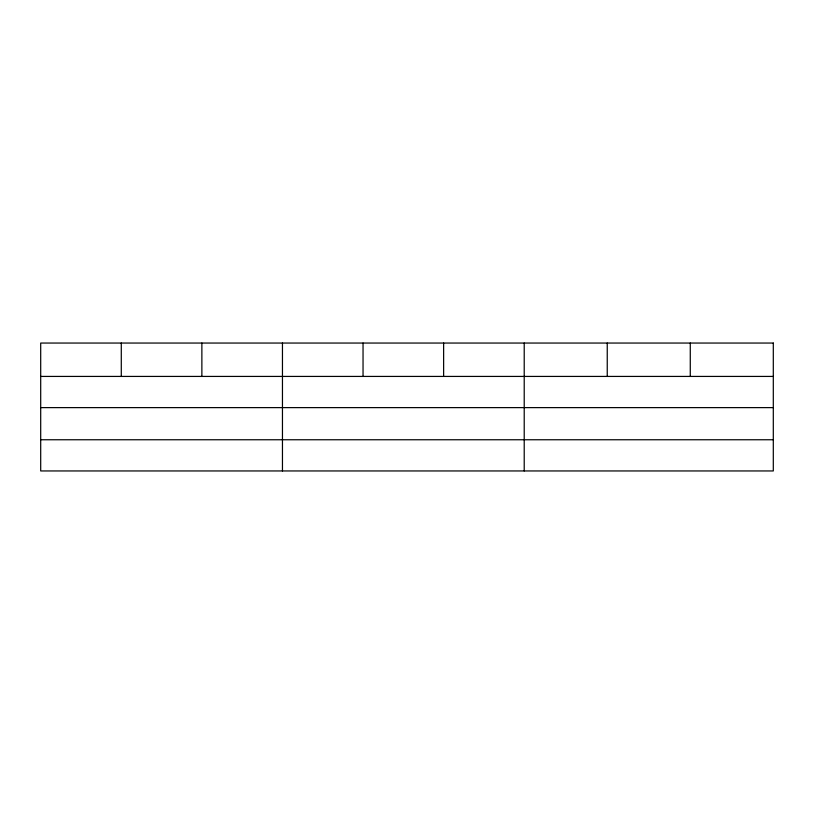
<?xml version="1.0" encoding="UTF-8"?>
<svg xmlns="http://www.w3.org/2000/svg" width="814" height="814" viewBox="0 0 814 814"><rect width="100%" height="100%" fill="white"/><g stroke="black" fill="none" stroke-linecap="round" stroke-linejoin="round"><path stroke-width="1.22" d="M40.7 376.424L773.3 376.424M40.7 407.621L773.3 407.621M40.7 439.753L773.3 439.753M690.272 343.05L690.272 376.424M607.244 343.05L607.244 376.424M524.216 343.05L524.216 470.95M443.63 343.05L443.63 376.424M363.044 343.05L363.044 376.424M282.458 343.05L282.458 470.95M201.872 343.05L201.872 376.424M121.286 343.05L121.286 376.424M773.3 343.05L40.7 343.05L40.7 470.95L773.3 470.95L773.3 343.05"/></g></svg>
